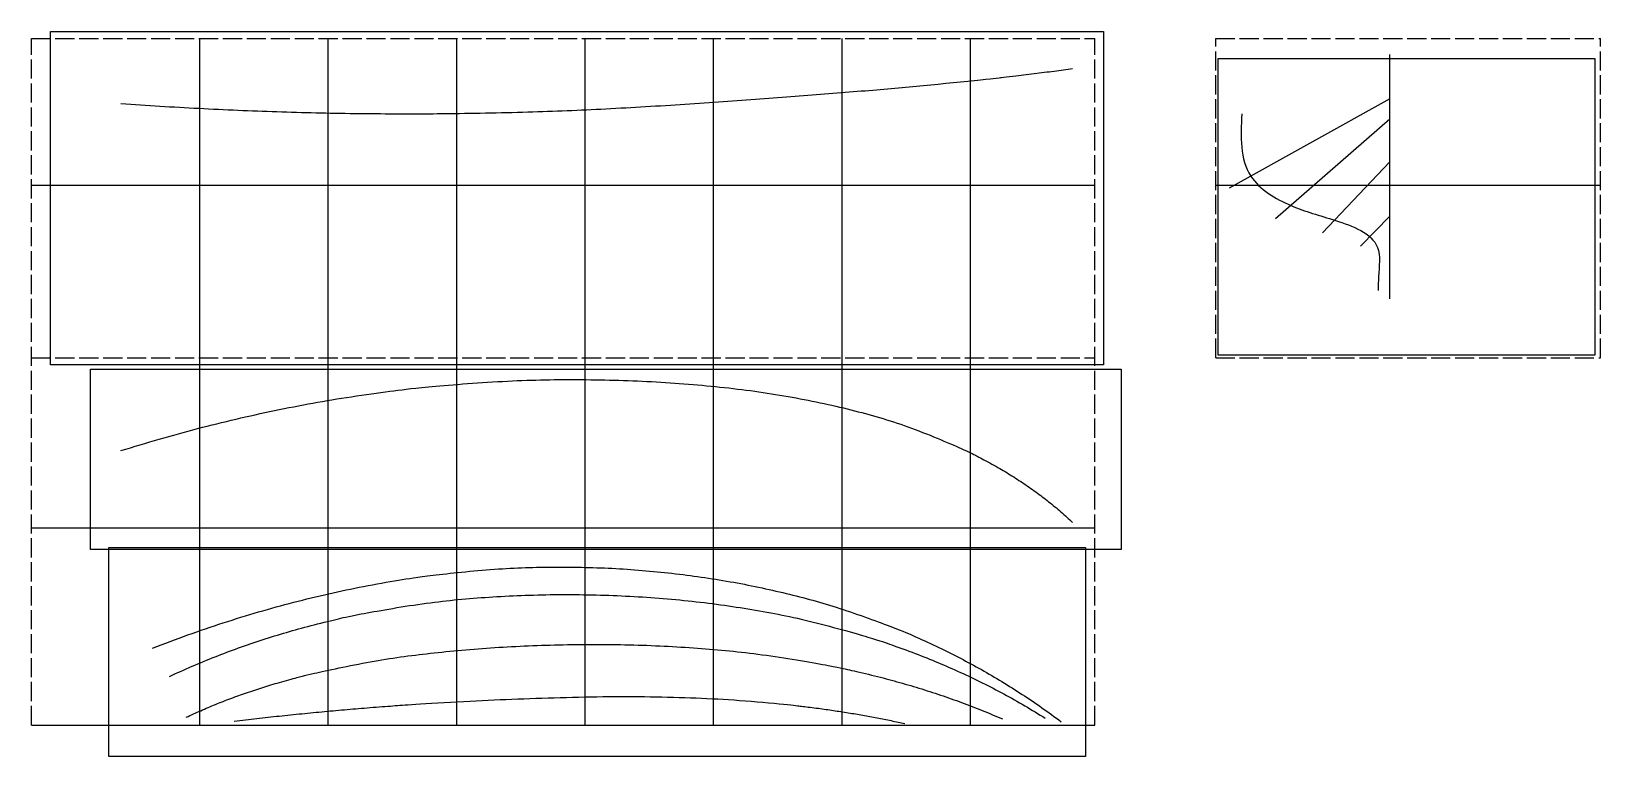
# Model space of a CAD drawing. Header units: millimetres. Extents: x -12 to 971, y 10 to 465.
import ezdxf

# ---------------------------------------------------------------- set-up
doc = ezdxf.new("R2010")
doc.units = ezdxf.units.MM
doc.linetypes.add('ACAD_ISO02W100', pattern=[15, 12, -3])
doc.layers.get('0').update_dxf_attribs({"color": 253, "linetype": 'ACAD_ISO02W100', "lineweight": 25, "true_color": 0xa0a0a4})
for name, color, linetype, lineweight, true_color in [('bg', 178, 'Continuous', 25, 0x000000), ('d1', 7, 'Continuous', 25, 0xffffff), ('d2', 7, 'Continuous', 25, 0xffffff), ('d3', 7, 'Continuous', 25, 0xffffff), ('d4', 7, 'Continuous', 25, 0xffffff), ('dl_sb_to_bb', 178, 'Continuous', 25, 0x000000), ('dl_top_down', 178, 'Continuous', 25, 0x000000), ('s1', 7, 'Continuous', 25, 0xffffff), ('s2', 7, 'Continuous', 25, 0xffffff), ('s3', 7, 'Continuous', 25, 0xffffff), ('s4', 7, 'Continuous', 25, 0xffffff), ('s5', 7, 'Continuous', 25, 0xffffff), ('s6', 7, 'Continuous', 25, 0xffffff), ('s7', 7, 'Continuous', 25, 0xffffff), ('view1_kvl', 178, 'Continuous', 25, 0x000000), ('view1_origo', 178, 'Continuous', 25, 0x000000), ('view2_center', 178, 'Continuous', 25, 0x000000), ('view2_origo', 178, 'Continuous', 25, 0x000000), ('view3_center', 178, 'Continuous', 25, 0x000000), ('view3_origo', 178, 'Continuous', 25, 0x000000), ('view4_center', 178, 'Continuous', 25, 0x000000), ('view4_kvl', 178, 'Continuous', 25, 0x000000), ('view4_origo', 178, 'Continuous', 25, 0x000000)]:
    doc.layers.add(name, color=color, linetype=linetype, lineweight=lineweight, true_color=true_color)
picture_1 = doc.add_image_def('image1.png', size_in_pixel=(660, 209))
picture_2 = doc.add_image_def('image2.png', size_in_pixel=(646, 113))
picture_3 = doc.add_image_def('image3.png', size_in_pixel=(612, 131))
picture_4 = doc.add_image_def('image4.png', size_in_pixel=(236, 186))

msp = doc.modelspace()

# ---------------------------------------------------------------- linework, layer by layer
for p, q in [((-12.14, 29.89), (-12.14, 460)), ((-12.14, 460), (654.33, 460)), ((654.33, 29.89), (654.33, 460)), ((730, 260), (730, 460)), ((730, 460), (971.19, 460)), ((971.19, 260), (971.19, 460)), ((-12.14, 260), (654.33, 260)), ((730, 260), (971.19, 260))]:
    msp.add_line(p, q)
at = {"layer": 'd1', "color": 5, "true_color": 0x0000ff}
msp.add_line((839.17, 348.8), (820.62, 330), dxfattribs=at)
at = {"layer": 'd1'}
msp.add_open_spline([(115.02, 32.34), (223.68, 45.42), (451.06, 49.66), (535.29, 30.76)], degree=2, dxfattribs=at)
at = {"layer": 'd2', "color": 5, "true_color": 0x0000ff}
msp.add_line((839.17, 382.74), (796.83, 338.36), dxfattribs=at)
at = {"layer": 'd2'}
msp.add_open_spline([(84.91, 34.74), (177.23, 78.78), (485.96, 81.93), (596.37, 33.7)], degree=2, dxfattribs=at)
at = {"layer": 'd3', "color": 5, "true_color": 0x0000ff}
msp.add_line((839.17, 409.58), (767.37, 347), dxfattribs=at)
at = {"layer": 'd3'}
msp.add_open_spline([(74.31, 60.29), (196.18, 117.35), (511.29, 104.69), (623.2, 34.16)], degree=2, dxfattribs=at)
at = {"layer": 'd4', "color": 5, "true_color": 0x0000ff}
msp.add_line((839.17, 422.15), (738.34, 366.31), dxfattribs=at)
at = {"layer": 'd4'}
msp.add_open_spline([(63.66, 78.03), (222.81, 139.94), (525.18, 113.08), (633.15, 31.98)], degree=2, dxfattribs=at)
at = {"layer": 'dl_sb_to_bb'}
msp.add_open_spline([(43.97, 419.36), (214.65, 407), (558.87, 429.5), (640.33, 441.29)], degree=2, dxfattribs=at)
at = {"layer": 'dl_top_down'}
msp.add_open_spline([(43.97, 201.82), (214.65, 255.52), (558.87, 233.39), (640.33, 156.89)], degree=2, dxfattribs=at)
at = {"layer": 's1'}
msp.add_line((93.37, 29.89), (93.37, 460), dxfattribs=at)
at = {"layer": 's2'}
msp.add_line((173.87, 29.89), (173.87, 460), dxfattribs=at)
at = {"layer": 's3'}
msp.add_line((254.38, 29.89), (254.38, 460), dxfattribs=at)
at = {"layer": 's4'}
msp.add_line((334.88, 29.89), (334.88, 460), dxfattribs=at)
msp.add_open_spline([(746.31, 412.81), (745.72, 398.55), (744.65, 373.01), (777.02, 353.91), (804.24, 346.84), (835, 335.53), (831.91, 313.93), (831.82, 305.04), (831.79, 302.16)], degree=3, knots=[0, 0, 0, 0, 39.43153, 70.641637, 99.967514, 131.238803, 149.501452, 158.28273, 158.28273, 158.28273, 158.28273], dxfattribs=at)
at = {"layer": 's5'}
msp.add_line((415.39, 29.89), (415.39, 460), dxfattribs=at)
at = {"layer": 's6'}
msp.add_line((495.89, 29.89), (495.89, 460), dxfattribs=at)
at = {"layer": 's7'}
msp.add_line((576.4, 29.89), (576.4, 460), dxfattribs=at)
at = {"layer": 'view1_kvl'}
msp.add_line((-12.14, 368.12), (654.33, 368.12), dxfattribs=at)
at = {"layer": 'view1_origo'}
msp.add_point((93.37, 368.12), dxfattribs=at)
at = {"layer": 'view2_center'}
msp.add_line((-12.14, 153.48), (654.33, 153.48), dxfattribs=at)
at = {"layer": 'view2_origo'}
msp.add_point((93.37, 153.48), dxfattribs=at)
at = {"layer": 'view3_center'}
msp.add_line((-12.14, 29.89), (654.33, 29.89), dxfattribs=at)
at = {"layer": 'view3_origo'}
msp.add_point((93.37, 29.89), dxfattribs=at)
at = {"layer": 'view4_center', "color": 5, "true_color": 0x0000ff}
msp.add_line((839.17, 296.86), (839.17, 450.07), dxfattribs=at)
at = {"layer": 'view4_kvl'}
msp.add_line((730, 368.12), (971.19, 368.12), dxfattribs=at)
at = {"layer": 'view4_origo'}
msp.add_point((839.17, 368.12), dxfattribs=at)

# ---------------------------------------------------------------- pictures from other files: only their frames are drawn
at = {"layer": 'bg'}
image = msp.add_image(picture_1, insert=(-0.22, 255.51), size_in_units=(660, 209), dxfattribs=at)
image.dxf.flags = 7
image = msp.add_image(picture_4, insert=(731.47, 261.6), size_in_units=(236, 186), dxfattribs=at)
image.dxf.flags = 7
image = msp.add_image(picture_2, insert=(24.81, 139.97), size_in_units=(646, 113), dxfattribs=at)
image.dxf.flags = 7
image = msp.add_image(picture_3, insert=(36.36, 10.11), size_in_units=(612, 131), dxfattribs=at)
image.dxf.flags = 7

doc.saveas('drawing.dxf')
